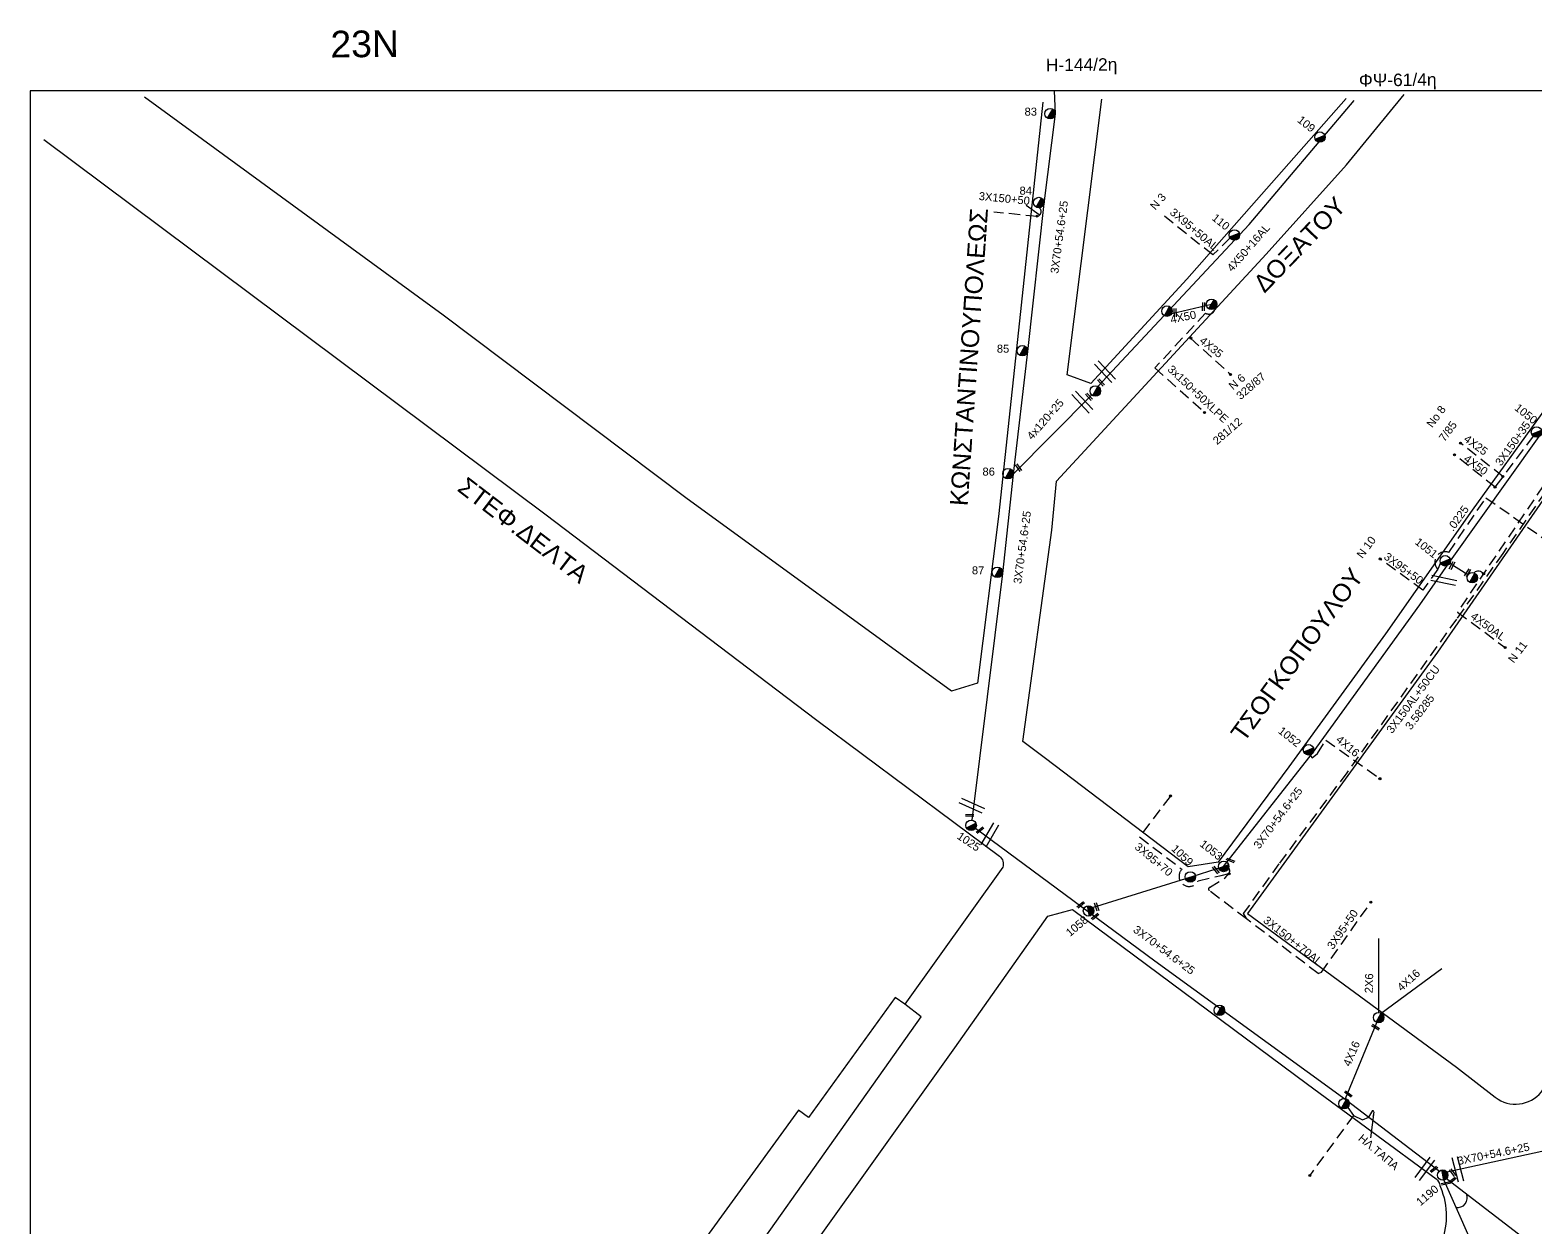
# Model space of a CAD drawing. Header units: millimetres. Extents: x 898 to 5598, y 789 to 3443.
# Drawn here: x 924.8 to 1263.6, y 1543.2 to 1812.6 of the extents above; entities that cross this region are included whole.
import ezdxf

# ---------------------------------------------------------------- set-up
doc = ezdxf.new("R2010")
doc.units = ezdxf.units.MM
doc.linetypes.add('DASHED', pattern=[19.05, 12.7, -6.35])
for name, color, linetype in [('Άγνωστα', 7, 'Continuous'), ('Γυμνά εναέρια ΧΤ και ΦΟΠ (3Φ)   4x50+16AL', 7, 'Continuous'), ('Εναέρια παροχή ΧΤ 4x16', 7, 'SYN_LINE'), ('Επιγραφές - Σχήματα', 7, 'Continuous'), ('Καλώδια ΧΤ   3x150+70AL', 7, 'DASHED'), ('Καλώδια ΧΤ   3x150AL+50CU', 7, 'DASHED'), ('Καλώδια ΧΤ   3x95+50 AL XLPE', 7, 'DASHED'), ('Μηχανική τομή', 7, 'Continuous'), ('Στύλος ΦΜ', 7, 'Continuous'), ('Στύλος ΦΜ @ 1', 7, 'Continuous'), ('Συνδέσεις', 7, 'Continuous'), ('Συνεστραμμένα ΧΤ   3x70+54.6+25 AL', 7, 'SYN_LINE'), ('Συνεστραμμένα ΧΤ   4x120+25 AL', 7, 'SYN_LINE'), ('Τομή', 7, 'Continuous'), ('Υπόβαθρο ΔΕΗ', 7, 'Continuous'), ('Υπόγεια καλώδια Παροχών ΧΤ   .0225', 7, 'DASHED'), ('Υπόγεια καλώδια Παροχών ΧΤ   4x25', 7, 'DASHED'), ('Υπόγεια καλώδια Παροχών ΧΤ   4x50AL', 7, 'DASHED')]:
    doc.layers.add(name, color=color, linetype=linetype)
doc.styles.add('arial', font='arial.ttf')
doc.styles.get("Standard").update_dxf_attribs({"font": 'arial.ttf'})
doc.linetypes.add('SYN_LINE', pattern='A,0.5,-0.0001,["/\\/\\/\\/",Standard,S=0.1,R=0,X=0,Y=-0.05],-0.25', length=0.7501)
doc.dimstyles.new('ISO-25', dxfattribs={"dimtxt": 2.5, "dimasz": 2.5, "dimexe": 1.25, "dimexo": 0.625, "dimtad": 1, "dimtxsty": 'Standard', "dimcen": 2.5, "dimadec": 0, "dimazin": 0, "dimtfac": 1, "dimtmove": 0, "dimatfit": 3, "dimfxl": 1, "dimarcsym": 0})

# ---------------------------------------------------------------- blocks, each defined once
blk = doc.blocks.new('ΥΠΑΡΧΩΝ ΤΣΙΜΕΝΤΕΝΙΟΣ ΣΤΥΛΟΣ')
at = {"layer": 'Στύλος ΦΜ'}
blk.add_hatch(color=7, dxfattribs=at).paths.add_polyline_path([(-1.29, -2.28, 0.574793), (2.62, 0, 0.268822), (1.3, 2.27)])
at = {"layer": 'Στύλος ΦΜ', "color": 7}
blk.add_line((-1.29, -2.28), (1.3, 2.27), dxfattribs=at)
blk.add_circle((0, 0), 2.62, dxfattribs=at)
at = {"layer": 'Στύλος ΦΜ', "flags": 4}
for tag, p in [('ΑΡΙΘΜΟΣ', (-4.68, 8.05)), ('ΤΥΠΟΣ', (-4.91, 3.03))]:
    blk.add_attdef(tag, p, '', height=4, dxfattribs=at)
blk = doc.blocks.new('ΜΗΧΑΝΙΚΗ ΤΟΜΗ')
at = {"layer": 'Μηχανική τομή', "ltscale": 40}
for p, q in [((-1.89, 0.78), (1.89, 0.78)), ((1.89, 0), (-1.89, 0))]:
    blk.add_line(p, q, dxfattribs=at)
blk = doc.blocks.new('ΤΟΜΗ')
at = {"layer": 'Τομή', "ltscale": 40}
for p, q in [((-5.68, 0), (5.68, 0)), ((5.68, -2.33), (-5.68, -2.33))]:
    blk.add_line(p, q, dxfattribs=at)
blk = doc.blocks.new('_ΣΥΝΔΕΣΗ')
at = {"layer": 'Συνδέσεις', "linetype": 'SYN_LINE', "ltscale": 40}
blk.add_hatch(color=256, dxfattribs=at).paths.add_polyline_path([(0.5, -0.01, 1), (-0.5, -0.01, 1)])
at = {"layer": 'Συνδέσεις'}
blk.add_circle((0, -0.01), 0.5, dxfattribs=at)
blk = doc.blocks.new('TSONTA XT1')
at = {"ltscale": 40}
h = blk.add_hatch(color=256, dxfattribs=at)
h.dxf.hatch_style = 1
h.paths.add_polyline_path([(596, 2487.7), (597.1, 2488.8), (596, 2489.9), (594.9, 2488.8)])
blk.add_lwpolyline([(594.9, 2488.8), (596, 2489.9), (597.1, 2488.8), (596, 2487.7)], close=True, dxfattribs=at)

msp = doc.modelspace()

# ---------------------------------------------------------------- linework, layer by layer
at = {"layer": 'Άγνωστα', "color": 173, "linetype": 'SYN_LINE', "ltscale": 20}
msp.add_lwpolyline([(1244.35, 1693.27), (1264.32, 1721.22), (1283.54, 1749.05), (1299.57, 1771.71), (1309.73, 1786.33)], dxfattribs=at)
at = {"layer": 'Άγνωστα', "color": 30, "linetype": 'DASHED', "ltscale": 0.2}
msp.add_lwpolyline([(1151.33, 1770.71), (1141.61, 1771.68)], dxfattribs=at)
at = {"layer": 'Άγνωστα', "color": 173}
msp.add_lwpolyline([(1181.62, 1748.9), (1190.59, 1750.95)], dxfattribs=at)
at = {"layer": 'Άγνωστα', "color": 173, "linetype": 'DASHED', "ltscale": 0.2}
for points in [[(1185.84, 1743.34), (1185.84, 1743.34), (1194.87, 1735.21)], [(1262.97, 1721.3), (1254.36, 1709.84)], [(1254.36, 1709.84), (1245.26, 1717.12)]]:
    msp.add_lwpolyline(points, dxfattribs=at)
at = {"layer": 'Άγνωστα', "color": 151, "linetype": 'SYN_LINE', "ltscale": 20}
msp.add_lwpolyline([(1243.5, 1555.83), (1271.8, 1561.98), (1292.33, 1591.46), (1315.81, 1625.15), (1340.76, 1659.08), (1364.14, 1692.08), (1376.46, 1708.11)], dxfattribs=at)
at = {"layer": 'Άγνωστα', "color": 6, "linetype": 'SYN_LINE', "ltscale": 20}
for points in [[(1193.28, 1624.47), (1193.31, 1624.48), (1213.33, 1650.01), (1237.45, 1683.38), (1244.35, 1693.27)], [(1163.82, 1615.25), (1184.8, 1621.82)]]:
    msp.add_lwpolyline(points, dxfattribs=at)
at = {"layer": 'Άγνωστα', "color": 85, "linetype": 'DASHED', "ltscale": 0.2}
msp.add_lwpolyline([(1242.08, 1692.81), (1241.47, 1691.37), (1238.15, 1686.63), (1228.54, 1693.67)], dxfattribs=at)
at = {"layer": 'Άγνωστα', "color": 85}
msp.add_lwpolyline([(1248.26, 1690.07), (1244.17, 1692.62)], dxfattribs=at)
at = {"layer": 'Άγνωστα', "color": 6, "linetype": 'DASHED', "ltscale": 0.2}
for points in [[(1212.5, 1649.83), (1213.2, 1648.93), (1214.4, 1649.93), (1216.29, 1652.92), (1228.48, 1644.24)], [(1221.22, 1570.29), (1222.52, 1568.48), (1212.7, 1555)], [(1222.52, 1568.48), (1224.53, 1567.48), (1225.95, 1568.07), (1226.87, 1569.57)]]:
    msp.add_lwpolyline(points, dxfattribs=at)
msp.add_lwpolyline([(1181.27, 1640.24), (1174.37, 1631.15), (1183.92, 1623.86, 1.165027), (1187.59, 1621.25), (1192.77, 1622.49), (1194.46, 1622.88)], format="xyb", dxfattribs=at)
at = {"layer": 'Άγνωστα', "color": 6, "linetype": 'SYN_LINE', "ltscale": 10}
msp.add_lwpolyline([(1184.8, 1621.82), (1193.28, 1624.47)], dxfattribs=at)
at = {"layer": 'Γυμνά εναέρια ΧΤ και ΦΟΠ (3Φ)   4x50+16AL', "color": 173, "ltscale": 40}
msp.add_lwpolyline([(1165.04, 1732.46), (1199.08, 1768.9), (1222.68, 1796.83)], dxfattribs=at)
at = {"layer": 'Εναέρια παροχή ΧΤ 4x16', "color": 6, "ltscale": 20}
for points in [[(1228.19, 1591.68), (1228.25, 1608.27)], [(1228.78, 1591.52), (1242.43, 1601.53)], [(1220.72, 1572.27), (1227.75, 1589.41)]]:
    msp.add_lwpolyline(points, dxfattribs=at)
at = {"layer": 'Επιγραφές - Σχήματα'}
msp.add_lwpolyline([(2932.69, 801.84), (2932.69, 1798.94), (924.79, 1798.94), (924.79, 801.84)], dxfattribs=at)
at = {"layer": 'Καλώδια ΧΤ   3x150+70AL', "color": 6, "ltscale": 0.2}
msp.add_lwpolyline([(1214.6, 1600.4), (1198.45, 1612.68), (1190.06, 1619.11, -0.592647), (1190.16, 1619.78), (1193.64, 1621.92), (1194.46, 1622.88, 0.372178), (1194.44, 1624.16, -0.546377)], format="xyb", dxfattribs=at)
at = {"layer": 'Καλώδια ΧΤ   3x150AL+50CU', "color": 173, "linetype": 'DASHED', "ltscale": 0.2}
msp.add_lwpolyline([(1189.24, 1748.96), (1177.82, 1736.64), (1188.94, 1726.72)], dxfattribs=at)
at = {"layer": 'Καλώδια ΧΤ   3x150AL+50CU', "color": 6, "ltscale": 0.2}
msp.add_lwpolyline([(1272.33, 1713.3), (1271.42, 1713.97), (1269.94, 1714.95), (1256.1, 1694.9), (1245.7, 1680.14), (1221.01, 1645.58), (1205.76, 1625.1), (1197.72, 1613.9), (1197.72, 1613.9), (1198.45, 1612.68)], dxfattribs=at)
at = {"layer": 'Καλώδια ΧΤ   3x150AL+50CU', "color": 30, "linetype": 'DASHED', "ltscale": 0.2}
msp.add_arc((1151.13, 1771.82), 1.12, 280.6335, 50.7293, dxfattribs=at)
at = {"layer": 'Καλώδια ΧΤ   3x150AL+50CU', "color": 173, "linetype": 'DASHED', "ltscale": 0.2}
msp.add_arc((1189.98, 1750.15), 1.4, 238.0137, 357.0609, dxfattribs=at)
at = {"layer": 'Καλώδια ΧΤ   3x150AL+50CU', "color": 85, "linetype": 'Continuous', "ltscale": 0.2}
msp.add_arc((1250.6, 1689.61), 1.34, 30.3143, 135.7598, dxfattribs=at)
at = {"layer": 'Καλώδια ΧΤ   3x150AL+50CU', "color": 0, "linetype": 'Continuous', "ltscale": 0.2}
msp.add_arc((1245.96, 1549.94), 2.17, 258.3405, 25.8785, dxfattribs=at)
at = {"layer": 'Καλώδια ΧΤ   3x95+50 AL XLPE', "color": 173, "linetype": 'DASHED', "ltscale": 0.2}
msp.add_lwpolyline([(1194.75, 1765.89), (1190.89, 1762.05), (1179.47, 1771.18)], dxfattribs=at)
at = {"layer": 'Καλώδια ΧΤ   3x95+50 AL XLPE', "color": 6, "ltscale": 0.2}
msp.add_lwpolyline([(1214.6, 1600.4), (1215.32, 1600.69), (1226.44, 1616.45)], dxfattribs=at)
at = {"layer": 'Συνεστραμμένα ΧΤ   3x70+54.6+25 AL', "color": 30, "linetype": 'SYN_LINE', "ltscale": 20}
msp.add_lwpolyline([(1155.15, 1798.94), (1155.43, 1793.81), (1152.87, 1773.63), (1149.18, 1740.36), (1145.96, 1712.72), (1143.54, 1690.36), (1136.64, 1634.91)], dxfattribs=at)
at = {"layer": 'Συνεστραμμένα ΧΤ   3x70+54.6+25 AL', "color": 6, "linetype": 'SYN_LINE', "ltscale": 20}
msp.add_lwpolyline([(1137.48, 1633.08), (1177.81, 1603.29), (1220.84, 1571.99), (1241.84, 1555.97), (1241.84, 1555.97)], dxfattribs=at)
at = {"layer": 'Συνεστραμμένα ΧΤ   3x70+54.6+25 AL', "color": 5, "ltscale": 20}
msp.add_lwpolyline([(1242.82, 1553.92), (1251.48, 1534.49)], dxfattribs=at)
at = {"layer": 'Συνεστραμμένα ΧΤ   3x70+54.6+25 AL', "color": 5, "linetype": 'SYN_LINE', "ltscale": 20}
msp.add_lwpolyline([(1243.47, 1554.28), (1301.82, 1509.43), (1302.92, 1508.93)], dxfattribs=at)
at = {"layer": 'Συνεστραμμένα ΧΤ   4x120+25 AL', "color": 30, "linetype": 'SYN_LINE', "ltscale": 20}
msp.add_lwpolyline([(1145.96, 1712.72), (1163.62, 1730.6)], dxfattribs=at)
at = {"layer": 'Υπόβαθρο ΔΕΗ'}
for points in [[(1271.72, 1798.93), (1300.42, 1777.37), (1271.08, 1736.03), (1264.86, 1726.35), (1249.22, 1704.67), (1229.72, 1676.85), (1207.98, 1646.87), (1192.1, 1625.43), (1185.36, 1624.42), (1153.23, 1648.76), (1148.13, 1652.62), (1154.62, 1700.11), (1155.74, 1711.15), (1202.86, 1762.23), (1220.96, 1782.33), (1233.91, 1798.17)], [(1152.63, 1796.44), (1147.13, 1745.14), (1142.63, 1703.21), (1137.95, 1665.74), (1132.06, 1663.96), (1072.33, 1707.45), (1017.69, 1748.54), (950.51, 1797.53)], [(1220.84, 1797.21), (1185.05, 1756.61), (1163.46, 1733.17), (1158.07, 1735.11), (1165.9, 1797.09)], [(1062.16, 1508.92), (1065.79, 1506.65), (1125.24, 1590.67), (1121.57, 1593.49)]]:
    msp.add_lwpolyline(points, dxfattribs=at)
for points in [[(927.89, 1788.02), (1040.58, 1703.78), (1101.78, 1657.44), (1142.86, 1626.81, -0.333351), (1143.6, 1624.31), (1121.57, 1593.49), (1119.43, 1594.98), (1099.91, 1568.03), (1097.69, 1569.64), (1076.99, 1541.15), (1079.35, 1539.43), (1059.69, 1511.47), (1062.16, 1508.92), (1046.36, 1486.26), (1036.42, 1487.65), (984.44, 1527.69, 0.272528), (979.42, 1528.32), (929.36, 1502.11)], [(1057.68, 1477.44), (1084.55, 1516.14), (1132.81, 1583.71), (1153.73, 1613.31), (1159.28, 1614.8), (1212.16, 1575.51), (1241.09, 1554.2, -0.197843), (1241.98, 1552.75), (1242.39, 1551.6, -0.203172), (1241.62, 1538.32), (1185.22, 1462.63), (1147.76, 1411.98), (1137.91, 1410.62), (1057.68, 1471.19, -0.497851), (1057.68, 1477.44, -0.335349)]]:
    msp.add_lwpolyline(points, format="xyb", dxfattribs=at)
msp.add_lwpolyline([(1254.42, 1572.58, 0.405226), (1264.8, 1573.77), (1277.77, 1592.83), (1302.83, 1626.62), (1322.9, 1654.75), (1356.82, 1700.99), (1371.66, 1721.95, 0.441129), (1370.13, 1728.96), (1324.37, 1759.86), (1309.26, 1770.64), (1241.44, 1672.67), (1207.48, 1626), (1198.7, 1613.94), (1245.67, 1579.32)], format="xyb", close=True, dxfattribs=at)
at = {"layer": 'Υπόγεια καλώδια Παροχών ΧΤ   .0225', "color": 85, "ltscale": 0.2}
msp.add_lwpolyline([(1241.47, 1691.37), (1241.25, 1691.68, -0.742001), (1243.96, 1695.13), (1252.33, 1707.45), (1270.87, 1694.35)], format="xyb", dxfattribs=at)
at = {"layer": 'Υπόγεια καλώδια Παροχών ΧΤ   4x25', "color": 173, "ltscale": 0.2}
msp.add_lwpolyline([(1256.13, 1712.2), (1246.62, 1719.73)], dxfattribs=at)
at = {"layer": 'Υπόγεια καλώδια Παροχών ΧΤ   4x50AL', "color": 85, "ltscale": 0.2}
msp.add_lwpolyline([(1272.95, 1714.16), (1269.52, 1716.38), (1245.91, 1681.7), (1256.67, 1673.74)], dxfattribs=at)

# ---------------------------------------------------------------- block references
at = {"layer": 'Μηχανική τομή'}
for p, xscale, yscale, zscale, rotation in [((1182.19, 1749.08), 0.4999999999999999, 0.4999999999999999, 0.4999999999999999, 272.4597746563572), ((1188.56, 1750.43), 0.5, 0.5, 0.5, 267.3763849415911), ((1165.58, 1733.24), 0.4999999999999999, 0.4999999999999999, 0.4999999999999999, 312.6252603885783), ((1162.87, 1730.01), 0.4999999999999999, 0.4999999999999999, 0.4999999999999999, 313.0039960082318), ((1147, 1714.09), 0.5, 0.5, 0.5, 304.2652099804138), ((1244.52, 1692.26), 0.5, 0.5, 0.5, 242.4192226266065), ((1248.03, 1690.68), 0.5, 0.5, 0.5, 237.0967973014106), ((1136.19, 1635.77), 0.4999999999999998, 0.4999999999999998, 0.4999999999999998, 359.4311091601278), ((1138.62, 1632.51), 0.4999999999999998, 0.4999999999999998, 0.4999999999999998, 38.99761148478135), ((1194.77, 1625.67), 0.4999999999999998, 0.4999999999999998, 0.4999999999999998, 337.9890600791148), ((1191.39, 1623.58), 0.4999999999999998, 0.4999999999999998, 0.4999999999999998, 308.7389821044941), ((1161.28, 1615.74), 0.4999999999999998, 0.4999999999999998, 0.4999999999999998, 38.99761148478135), ((1164.92, 1615.46), 0.4999999999999998, 0.4999999999999998, 0.4999999999999998, 107.2935499049348), ((1164.51, 1613.08), 0.4999999999999998, 0.4999999999999998, 0.4999999999999998, 38.99761148478135), ((1227.58, 1588.52), 0.4999999999999999, 0.4999999999999999, 0.4999999999999999, 148.9510079289577), ((1221.49, 1573.49), 0.4999999999999998, 0.4999999999999998, 0.4999999999999998, 143.7683169173075), ((1240.74, 1556.21), 0.4999999999999998, 0.4999999999999998, 0.4999999999999998, 38.99761148478135), ((1244.68, 1555.5), 0.4999999999999998, 0.4999999999999998, 0.4999999999999998, 307.716405512455), ((1243.22, 1552.96), 0.4999999999999998, 0.4999999999999998, 0.4999999999999998, 11.47396356489601), ((1244.91, 1553.74), 0.4999999999999998, 0.4999999999999998, 0.4999999999999998, 38.99761148478135)]:
    msp.add_blockref('ΜΗΧΑΝΙΚΗ ΤΟΜΗ', p, dxfattribs=dict(at, xscale=xscale, yscale=yscale, zscale=zscale, rotation=rotation))
at = {"layer": 'Στύλος ΦΜ @ 1', "ltscale": 40}
ref = msp.add_blockref('ΥΠΑΡΧΩΝ ΤΣΙΜΕΝΤΕΝΙΟΣ ΣΤΥΛΟΣ', (1154.26, 1793.83), dxfattribs=dict(at, xscale=0.4499999999998181, yscale=0.4499999999998181, zscale=0.4499999999998181))
ref.add_attrib('ΤΥΠΟΣ', '83', (1148.52, 1793.39), dxfattribs={"layer": 'Στύλος ΦΜ', "height": 1.8, "flags": 4})
ref = msp.add_blockref('ΥΠΑΡΧΩΝ ΤΣΙΜΕΝΤΕΝΙΟΣ ΣΤΥΛΟΣ', (1214.97, 1788.57), dxfattribs=dict(at, xscale=0.4499999999998181, yscale=0.4499999999998181, zscale=0.4499999999998181, rotation=321.3745991868979))
ref.add_attrib('ΤΥΠΟΣ', '109', (1209.73, 1792.12), dxfattribs={"layer": 'Στύλος ΦΜ', "height": 1.8, "rotation": 321.3746, "flags": 4})
ref = msp.add_blockref('ΥΠΑΡΧΩΝ ΤΣΙΜΕΝΤΕΝΙΟΣ ΣΤΥΛΟΣ', (1151.72, 1773.85), dxfattribs=dict(at, xscale=0.4499999999998181, yscale=0.4499999999998181, zscale=0.4499999999998181))
ref.add_attrib('ΤΥΠΟΣ', '84', (1147.39, 1775.62), dxfattribs={"layer": 'Στύλος ΦΜ', "height": 1.8, "flags": 4})
ref = msp.add_blockref('ΥΠΑΡΧΩΝ ΤΣΙΜΕΝΤΕΝΙΟΣ ΣΤΥΛΟΣ', (1195.73, 1766.54), dxfattribs=dict(at, xscale=0.4499999999998181, yscale=0.4499999999998181, zscale=0.4499999999998181, rotation=321.3745991868979))
ref.add_attrib('ΤΥΠΟΣ', '110', (1190.48, 1770.09), dxfattribs={"layer": 'Στύλος ΦΜ', "height": 1.8, "rotation": 321.3746, "flags": 4})
at = {"layer": 'Στύλος ΦΜ @ 1', "ltscale": 40, "xscale": 0.4499999999998181, "yscale": 0.4499999999998181, "zscale": 0.4499999999998181}
for p in [(1190.58, 1750.95), (1180.56, 1749.41), (1164.45, 1731.44), (1249.25, 1689.44), (1192.36, 1592.13), (1228.19, 1590.5), (1220.4, 1571.13)]:
    msp.add_blockref('ΥΠΑΡΧΩΝ ΤΣΙΜΕΝΤΕΝΙΟΣ ΣΤΥΛΟΣ', p, dxfattribs=at)
at = {"layer": 'Στύλος ΦΜ @ 1', "ltscale": 40}
ref = msp.add_blockref('ΥΠΑΡΧΩΝ ΤΣΙΜΕΝΤΕΝΙΟΣ ΣΤΥΛΟΣ', (1148.01, 1740.51), dxfattribs=dict(at, xscale=0.4499999999998181, yscale=0.4499999999998181, zscale=0.4499999999998181))
ref.add_attrib('ΤΥΠΟΣ', '85', (1142.28, 1740.07), dxfattribs={"layer": 'Στύλος ΦΜ', "height": 1.8, "flags": 4})
ref = msp.add_blockref('ΥΠΑΡΧΩΝ ΤΣΙΜΕΝΤΕΝΙΟΣ ΣΤΥΛΟΣ', (1263.7, 1722.22), dxfattribs=dict(at, xscale=0.449999999999818, yscale=0.449999999999818, zscale=0.449999999999818, rotation=321.6668026151928))
ref.add_attrib('ΤΥΠΟΣ', '1050', (1258.59, 1727.34), dxfattribs={"layer": 'Στύλος ΦΜ', "height": 1.8, "rotation": 321.6668, "flags": 4})
ref = msp.add_blockref('ΥΠΑΡΧΩΝ ΤΣΙΜΕΝΤΕΝΙΟΣ ΣΤΥΛΟΣ', (1144.79, 1712.86), dxfattribs=dict(at, xscale=0.4499999999998181, yscale=0.4499999999998181, zscale=0.4499999999998181))
ref.add_attrib('ΤΥΠΟΣ', '86', (1139.05, 1712.42), dxfattribs={"layer": 'Στύλος ΦΜ', "height": 1.8, "flags": 4})
ref = msp.add_blockref('ΥΠΑΡΧΩΝ ΤΣΙΜΕΝΤΕΝΙΟΣ ΣΤΥΛΟΣ', (1243.17, 1693.25), dxfattribs=dict(at, xscale=0.449999999999818, yscale=0.449999999999818, zscale=0.449999999999818, rotation=321.6668026151928))
ref.add_attrib('ΤΥΠΟΣ', '1051', (1236.18, 1697.18), dxfattribs={"layer": 'Στύλος ΦΜ', "height": 1.8, "rotation": 321.6668, "flags": 4})
ref = msp.add_blockref('ΥΠΑΡΧΩΝ ΤΣΙΜΕΝΤΕΝΙΟΣ ΣΤΥΛΟΣ', (1142.4, 1690.66), dxfattribs=dict(at, xscale=0.4499999999998181, yscale=0.4499999999998181, zscale=0.4499999999998181))
ref.add_attrib('ΤΥΠΟΣ', '87', (1136.67, 1690.21), dxfattribs={"layer": 'Στύλος ΦΜ', "height": 1.8, "flags": 4})
ref = msp.add_blockref('ΥΠΑΡΧΩΝ ΤΣΙΜΕΝΤΕΝΙΟΣ ΣΤΥΛΟΣ', (1212.41, 1650.74), dxfattribs=dict(at, xscale=0.449999999999818, yscale=0.449999999999818, zscale=0.449999999999818, rotation=321.6668026151928))
ref.add_attrib('ΤΥΠΟΣ', '1052', (1205.41, 1654.67), dxfattribs={"layer": 'Στύλος ΦΜ', "height": 1.8, "rotation": 321.6668, "flags": 4})
ref = msp.add_blockref('ΥΠΑΡΧΩΝ ΤΣΙΜΕΝΤΕΝΙΟΣ ΣΤΥΛΟΣ', (1136.5, 1633.74), dxfattribs=dict(at, xscale=0.4499999999998181, yscale=0.4499999999998181, zscale=0.4499999999998181, rotation=326.1043646880896))
ref.add_attrib('ΤΥΠΟΣ', '1025', (1133.15, 1630.89), dxfattribs={"layer": 'Στύλος ΦΜ', "height": 1.8, "rotation": 326.1044, "flags": 4})
ref = msp.add_blockref('ΥΠΑΡΧΩΝ ΤΣΙΜΕΝΤΕΝΙΟΣ ΣΤΥΛΟΣ', (1193.31, 1624.49), dxfattribs=dict(at, xscale=0.449999999999818, yscale=0.449999999999818, zscale=0.449999999999818, rotation=321.6668026151928))
ref.add_attrib('ΤΥΠΟΣ', '1053', (1187.77, 1629.24), dxfattribs={"layer": 'Στύλος ΦΜ', "height": 1.8, "rotation": 321.6668, "flags": 4})
ref = msp.add_blockref('ΥΠΑΡΧΩΝ ΤΣΙΜΕΝΤΕΝΙΟΣ ΣΤΥΛΟΣ', (1185.82, 1622.14), dxfattribs=dict(at, xscale=0.449999999999818, yscale=0.449999999999818, zscale=0.449999999999818, rotation=316.1809273310045))
ref.add_attrib('ΤΥΠΟΣ', '1059', (1181.39, 1628.31), dxfattribs={"layer": 'Στύλος ΦΜ', "height": 1.8, "rotation": 316.1809, "flags": 4})
ref = msp.add_blockref('ΥΠΑΡΧΩΝ ΤΣΙΜΕΝΤΕΝΙΟΣ ΣΤΥΛΟΣ', (1162.92, 1614.49), dxfattribs=dict(at, xscale=0.449999999999818, yscale=0.449999999999818, zscale=0.449999999999818, rotation=40.27840427254738))
ref.add_attrib('ΤΥΠΟΣ', '1058', (1158.74, 1608.59), dxfattribs={"layer": 'Στύλος ΦΜ', "height": 1.8, "rotation": 40.2784, "flags": 4})
ref = msp.add_blockref('ΥΠΑΡΧΩΝ ΤΣΙΜΕΝΤΕΝΙΟΣ ΣΤΥΛΟΣ', (1242.6, 1555.07), dxfattribs=dict(at, xscale=0.4499999999998181, yscale=0.4499999999998181, zscale=0.4499999999998181, rotation=40.22689502299154))
ref.add_attrib('ΤΥΠΟΣ', '1190', (1237.57, 1548.02), dxfattribs={"layer": 'Στύλος ΦΜ', "height": 1.8, "rotation": 40.2269, "flags": 4})
at = {"layer": 'Συνδέσεις'}
for name, p, xscale, yscale, zscale in [('TSONTA XT1', (1032.06, 1273), 0.2, 0.2, 0.2), ('_ΣΥΝΔΕΣΗ', (1185.92, 1743.37), 0.4499999999999886, 0.4499999999999886, 0.4499999999999886), ('_ΣΥΝΔΕΣΗ', (1194.84, 1735.15), 0.4499999999999886, 0.4499999999999886, 0.4499999999999886), ('_ΣΥΝΔΕΣΗ', (1189.02, 1726.6), 0.4499999999999886, 0.4499999999999886, 0.4499999999999886), ('_ΣΥΝΔΕΣΗ', (1246.62, 1719.73), 0.4499999999999886, 0.4499999999999886, 0.4499999999999886), ('_ΣΥΝΔΕΣΗ', (1245.26, 1717.12), 0.4499999999999886, 0.4499999999999886, 0.4499999999999886), ('_ΣΥΝΔΕΣΗ', (1256.13, 1712.2), 0.4499999999999886, 0.4499999999999886, 0.4499999999999886), ('_ΣΥΝΔΕΣΗ', (1254.36, 1709.85), 0.4499999999999886, 0.4499999999999886, 0.4499999999999886), ('_ΣΥΝΔΕΣΗ', (1228.54, 1693.67), 0.4499999999999886, 0.4499999999999886, 0.4499999999999886), ('_ΣΥΝΔΕΣΗ', (1251.81, 1690.36), 0.4499999999999886, 0.4499999999999886, 0.4499999999999886), ('_ΣΥΝΔΕΣΗ', (1256.67, 1673.74), 0.4499999999999886, 0.4499999999999886, 0.4499999999999886), ('_ΣΥΝΔΕΣΗ', (1228.48, 1644.24), 0.4499999999999886, 0.4499999999999886, 0.4499999999999886), ('_ΣΥΝΔΕΣΗ', (1181.38, 1640.35), 0.4499999999999886, 0.4499999999999886, 0.4499999999999886), ('_ΣΥΝΔΕΣΗ', (1194.56, 1622.84), 0.4499999999999886, 0.4499999999999886, 0.4499999999999886), ('_ΣΥΝΔΕΣΗ', (1226.44, 1616.45), 0.4499999999999886, 0.4499999999999886, 0.4499999999999886), ('_ΣΥΝΔΕΣΗ', (1226.89, 1569.51), 0.25, 0.25, 0.25), ('_ΣΥΝΔΕΣΗ', (1212.71, 1555), 0.4499999999999886, 0.4499999999999886, 0.4499999999999886)]:
    msp.add_blockref(name, p, dxfattribs=dict(at, xscale=xscale, yscale=yscale, zscale=zscale))
at = {"layer": 'Τομή'}
for p, xscale, yscale, zscale, rotation in [((1167.03, 1736.19), 0.4999999999999999, 0.4999999999999999, 0.4999999999999999, 313.290586918415), ((1161.95, 1729.36), 0.5, 0.5, 0.5, 313.2660734958085), ((1242.96, 1689.41), 0.4999999999999998, 0.4999999999999998, 0.4999999999999998, 348.2959374192133), ((1136.89, 1638.68), 0.5, 0.5, 0.5, 335.9764375948154), ((1140.2, 1631.87), 0.5, 0.5, 0.5, 60.29881607962247), ((1238.08, 1556.81), 0.5, 0.5, 0.5, 53.23708384770074), ((1246.58, 1556.49), 0.4999999999999998, 0.4999999999999998, 0.4999999999999998, 284.8440946632202)]:
    msp.add_blockref('ΤΟΜΗ', p, dxfattribs=dict(at, xscale=xscale, yscale=yscale, zscale=zscale, rotation=rotation))

# ---------------------------------------------------------------- texts
at = {"ltscale": 40, "char_height": 4, "width": 94.4586, "attachment_point": 1, "style": 'arial'}
for s, insert, rotation in [('ΣTEΦ.ΔEΛTA', (1023.08, 1712.34), 322.6151), ('TΣOΓKOΠOYΛOY', (1194.64, 1654.58), 54.096)]:
    msp.add_mtext(s, dxfattribs=dict(at, insert=insert, rotation=rotation))
at = {"layer": 'Άγνωστα', "ltscale": 40, "attachment_point": 1, "style": 'arial'}
for s, insert, char_height, width, rotation in [('23N', (992.33, 1812.46), 6, 7.1535, 0.5869), ('H-144/2η', (1153.29, 1806.17), 2.8, 7.1535, 0.5869), ('ΦΨ-61/4η', (1223.72, 1802.75), 2.8, 7.1535, 0.5869), ('N 3', (1176.58, 1773.21), 1.8, 7.1535, 48.9215), ('ΔΟΞΑΤΟΥ', (1199.63, 1756.08), 4, 7.1535, 46.1841), ('ΚΩΝΣΤΑΝΤΙΝΟΥΠΟΛΕΩΣ', (1131.71, 1705.75), 4, 31.6072, 86.0687), ('3X70+54.6+25', (1154.32, 1758.01), 1.8, 31.6072, 82.32), ('4X50', (1181.15, 1748.39), 1.8, 31.6072, 11.7758), ('4X35', (1188.84, 1743.87), 1.8, 31.6072, 320.9042), ('3x150+50XLPE', (1181.78, 1737.44), 1.8, 31.6072, 316.7619), ('N 6', (1194.24, 1732.93), 1.8, 7.1535, 40.8315), ('328/87', (1195.94, 1730.73), 1.8, 7.1535, 40.8315), ('No 8', (1238.8, 1724.12), 1.8, 7.1535, 53.2872), ('281/12', (1190.66, 1720.6), 1.8, 7.1535, 40.8315), ('7/85', (1241.56, 1720.98), 1.8, 7.1535, 53.2872), ('3X150+35', (1254.26, 1715.48), 1.8, 31.6072, 54.3034), ('4X50', (1248.22, 1717.29), 1.8, 31.6072, 323.8514), ('3X70+54.6+25', (1146, 1688.22), 1.8, 31.6072, 82.32), ('N 10', (1223.08, 1694.72), 1.8, 7.1535, 53.2872), ('3X95+50', (1230.25, 1695.27), 1.8, 31.6072, 323.8514), ('N 11', (1257.15, 1671.17), 1.8, 7.1535, 53.2872), ('3.58285', (1233.99, 1656.14), 1.8, 7.1535, 53.2872), ('3X70+54.6+25', (1199.87, 1629.35), 1.8, 31.6072, 53.2677), ('3X95+70', (1174.28, 1630.01), 1.8, 31.6072, 320.1488), ('3X95+50', (1216.43, 1606.7), 1.8, 31.6072, 55.3175), ('3X70+54.6+25', (1173.85, 1611.37), 1.8, 31.6072, 323.2677), ('2X6', (1225.05, 1595.99), 1.8, 31.6072, 88.5011), ('ΗΛ.ΤΑΠΑ', (1224.59, 1564.44), 1.8, 7.1535, 319.968), ('3X70+54.6+25', (1245.76, 1559.1), 1.8, 31.6072, 11.5084)]:
    msp.add_mtext(s, dxfattribs=dict(at, insert=insert, char_height=char_height, width=width, rotation=rotation))
at = {"layer": 'Γυμνά εναέρια ΧΤ και ΦΟΠ (3Φ)   4x50+16AL', "ltscale": 40, "char_height": 1.8, "width": 31.6072, "attachment_point": 1, "rotation": 48.9062, "style": 'arial'}
for s, insert in [('4X50+16AL', (1193.86, 1759.3)), ('4x120+25', (1148.84, 1721.5))]:
    msp.add_mtext(s, dxfattribs=dict(at, insert=insert))
at = {"layer": 'Εναέρια παροχή ΧΤ 4x16', "ltscale": 20, "char_height": 1.8, "width": 31.6072, "attachment_point": 1, "style": 'arial'}
for insert, rotation in [((1219.57, 1654.15), 320.1488), ((1232.13, 1597.63), 42.0089), ((1220.08, 1580.05), 66.7145)]:
    msp.add_mtext('4X16', dxfattribs=dict(at, insert=insert, rotation=rotation))
at = {"layer": 'Καλώδια ΧΤ   3x150+70AL', "ltscale": 0.2, "insert": (1203.16, 1613.48), "char_height": 1.8, "width": 31.6072, "attachment_point": 1, "rotation": 321.5899, "style": 'arial'}
msp.add_mtext('\\pt23.4;3X150++70AL', dxfattribs=at)
at = {"layer": 'Καλώδια ΧΤ   3x150AL+50CU', "ltscale": 0.2, "char_height": 1.8, "width": 31.6072, "attachment_point": 1, "style": 'arial'}
for s, insert, rotation in [('\\pt23.4;3X150+50', (1138.32, 1776.23), 354.3671), ('\\pt23.4;3X150AL+50CU', (1229.77, 1655.33), 53.3904)]:
    msp.add_mtext(s, dxfattribs=dict(at, insert=insert, rotation=rotation))
at = {"layer": 'Καλώδια ΧΤ   3x95+50 AL XLPE', "ltscale": 0.2, "insert": (1182.19, 1772.74), "char_height": 1.8, "width": 31.6072, "attachment_point": 1, "rotation": 320.0535, "style": 'arial'}
msp.add_mtext('3X95+50AL', dxfattribs=at)
at = {"layer": 'Υπόγεια καλώδια Παροχών ΧΤ   .0225', "ltscale": 0.2, "insert": (1243.47, 1700.8), "char_height": 1.8, "width": 31.6072, "attachment_point": 1, "rotation": 54.3034, "style": 'arial'}
msp.add_mtext('.0225', dxfattribs=at)
at = {"layer": 'Υπόγεια καλώδια Παροχών ΧΤ   4x25', "ltscale": 0.2, "insert": (1248.22, 1721.76), "char_height": 1.8, "width": 31.6072, "attachment_point": 1, "rotation": 323.8514, "style": 'arial'}
msp.add_mtext('4X25', dxfattribs=at)
at = {"layer": 'Υπόγεια καλώδια Παροχών ΧΤ   4x50AL', "ltscale": 0.2, "insert": (1249.76, 1681.86), "char_height": 1.8, "width": 31.6072, "attachment_point": 1, "rotation": 323.8514, "style": 'arial'}
msp.add_mtext('4X50AL', dxfattribs=at)

# ---------------------------------------------------------------- leaders
at = {"layer": 'Επιγραφές - Σχήματα', "ltscale": 40}
for points in [[(1151.84, 1771.1), (1148.87, 1773.18)], [(1227.07, 1569.29), (1226.35, 1563.43)]]:
    msp.add_leader(points, dimstyle='ISO-25', override={"dimasz": 1, "dimtad": 0}, dxfattribs=at)

doc.saveas('drawing.dxf')
